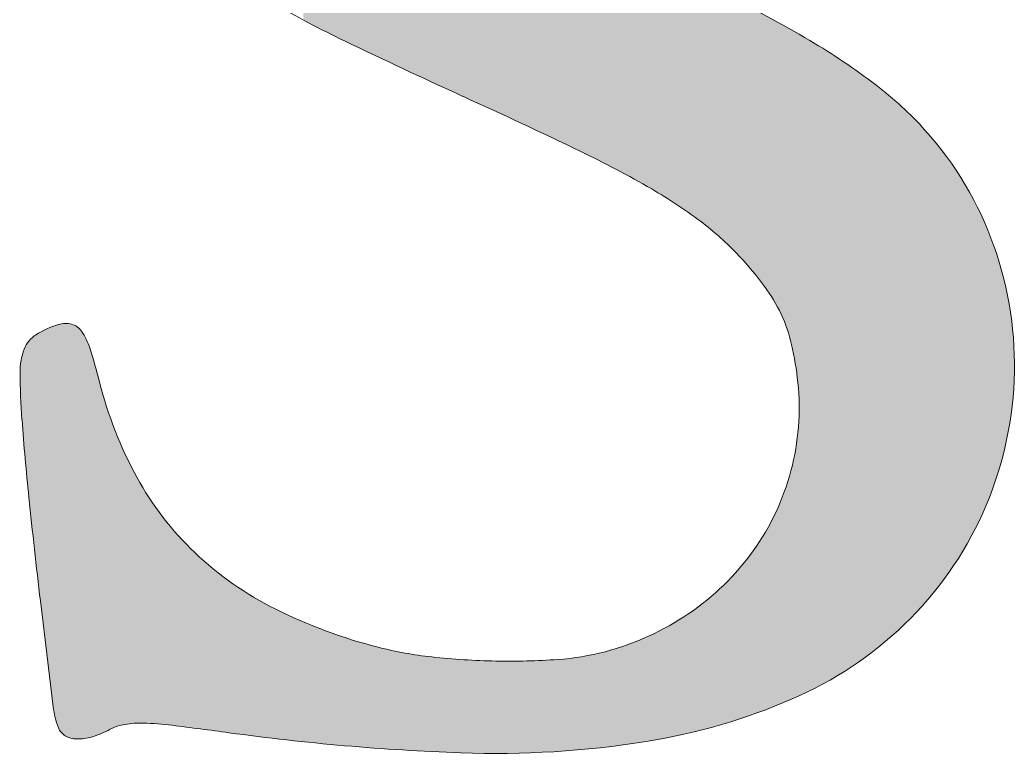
# Model space of a CAD drawing. Extents: x -1067 to 23308, y -6822 to 57810.
# Drawn here: x 405.542 to 408.916, y 93.992 to 96.482 of the extents above; entities that cross this region are included whole.
import ezdxf

# ---------------------------------------------------------------- set-up
doc = ezdxf.new("R2010")
doc.units = 0
doc.layers.get('0').update_dxf_attribs({"lineweight": 13})
doc.layers.add('G-XREF-____-OTLN', color=7, linetype='Continuous', lineweight=13)

# ---------------------------------------------------------------- blocks, each defined once
blk = doc.blocks.new('Blockreferenz-A0UJ2DPOXE')
at = {"layer": 'G-XREF-____-OTLN', "color": 0, "linetype": 'ByBlock', "lineweight": -2, "ltscale": 0.13}
blk.add_line((405.6113, 94.5143), (405.6546, 94.1554), dxfattribs=at)
for centre, major_axis, end_param in [((406.2602, 93.112), (1.9575, 3.3002), 0.087766), ((408.1452, 99.5418), (-1.745, -3.0029), 0.078526), ((416.269, 116.4504), (-9.6278, -20.0392), 0.01992), ((407.004, 94.3661), (1.4371, 1.896), 0.113202), ((407.7214, 95.3126), (0.8859, 0.7965), 0.189929), ((397.8722, 76.1209), (9.5677, 19.9164), 0.019872), ((407.7345, 95.3244), (1.1062, 0.3921), 0.39164), ((405.8837, 92.798), (1.7979, 3.1116), 0.076095), ((406.8614, 94.4901), (0.9854, 1.3103), 0.120887), ((407.2406, 94.9942), (0.7366, 0.689), 0.17395), ((407.7, 95.3122), (1.2093, -0.0509), 0.382704), ((407.086, 94.8497), (0.978, 0.7298), 0.110972), ((407.6365, 95.2604), (0.4837, 0.2248), 0.20599), ((407.6526, 95.2679), (0.5026, 0.1149), 0.21023), ((405.7644, 95.1497), (-0.0915, 0.3011), 0.270061), ((405.6962, 95.3742), (0.0208, 0.0773), 0.557263), ((405.7014, 95.3937), (0.0489, 0.0346), 0.692397), ((405.649, 95.3319), (-0.053, 0.0836), 0.63891), ((405.5831, 95.3099), (0.1955, 0.0612), 0.312697), ((407.0997, 95.1415), (1.077, 0.1126), 0.120691), ((405.757, 95.2904), (-0.2005, 0.077), 0.379006), ((403.6801, 94.714), (2.1314, 0.5412), 0.054821), ((408.2004, 95.3202), (-2.6582, -0.0325), 0.060075), ((407.1455, 95.5939), (-1.334, -0.3387), 0.251859), ((407.3531, 95.168), (0.8003, -0.2126), 0.363762), ((407.6886, 95.3127), (1.1142, -0.5012), 0.380706), ((413.8063, 95.7261), (-8.2573, -0.5979), 0.031831), ((407.3481, 95.1693), (0.6773, -0.4853), 0.362064), ((406.8538, 95.4343), (-0.9158, -0.5009), 0.309859), ((431.6864, 97.5944), (-26.1142, -2.7287), 0.013468), ((407.6973, 95.3088), (0.8396, -0.8744), 0.382934), ((406.9047, 95.4878), (-0.7704, -0.8098), 0.297944), ((407.3241, 95.1864), (0.4828, -0.7149), 0.355112), ((407.1909, 96.062), (-0.7849, -1.5744), 0.212101), ((407.2821, 95.2486), (0.2415, -0.9061), 0.333581), ((407.6493, 95.3587), (0.5084, -1.1763), 0.357136), ((407.077, 95.6166), (-0.322, -1.259), 0.142408), ((407.3056, 95.1604), (0.0584, -0.8444), 0.191366), ((407.2019, 96.769), (-0.265, -2.4444), 0.088362), ((407.2003, 96.6838), (-0.0466, -2.373), 0.088669), ((407.3356, 96.0845), (0.3277, -2.0461), 0.249173), ((405.9513, 94.192), (-0.2967, -0.0366), 0.243718), ((405.9508, 93.7759), (0.0094, 0.3246), 0.192415), ((405.9301, 93.0574), (0.1273, 1.0358), 0.093519), ((405.7223, 94.1041), (-0.05, -0.0192), 0.678885), ((405.6661, 94.4311), (0.12, -0.377), 0.169139), ((405.9254, 93.9295), (-0.0275, 0.1668), 0.313652), ((404.4111, 80.703), (1.8386, 13.365), 0.014376), ((407.3209, 101.8549), (-1.0712, -7.7869), 0.100383), ((405.7363, 94.1284), (-0.0409, -0.0706), 0.495529), ((405.7386, 94.2032), (-0.0047, -0.1564), 0.338085), ((407.1527, 97.2262), (-0.1173, -3.2263), 0.195141)]:
    blk.add_ellipse(centre, major_axis=major_axis, ratio=1, start_param=0, end_param=end_param, dxfattribs=at)
for points in [[(406.5018, 96.4823), (406.5018, 97.3945), (406.514, 96.4757)], [(406.514, 96.4757), (406.5018, 97.3945), (406.514, 97.3757)], [(406.514, 96.4757), (406.514, 97.3757), (406.5194, 96.4727)], [(406.5194, 96.4727), (406.514, 97.3757), (406.5194, 97.3681)], [(406.5194, 96.4727), (406.5194, 97.3681), (406.527, 96.4688)], [(406.527, 96.4688), (406.5194, 97.3681), (406.527, 97.3575)], [(406.527, 96.4688), (406.527, 97.3575), (406.5431, 96.4605)], [(406.5431, 96.4605), (406.527, 97.3575), (406.5431, 97.3366)], [(406.5431, 96.4605), (406.5431, 97.3366), (406.5598, 96.4518)], [(406.5598, 96.4518), (406.5431, 97.3366), (406.5598, 97.3161)], [(406.5598, 96.4518), (406.5598, 97.3161), (406.5771, 96.4429)], [(406.5771, 96.4429), (406.5598, 97.3161), (406.5771, 97.296)], [(406.5771, 96.4429), (406.5771, 97.296), (406.58, 96.4414)], [(406.58, 96.4414), (406.5771, 97.296), (406.58, 97.2928)], [(406.58, 96.4414), (406.58, 97.2928), (406.5949, 96.434)], [(406.5949, 96.434), (406.58, 97.2928), (406.5949, 97.2765)], [(406.5949, 96.434), (406.5949, 97.2765), (406.6132, 96.425)], [(406.6132, 96.425), (406.5949, 97.2765), (406.6132, 97.2574)], [(406.6132, 96.425), (406.6132, 97.2574), (406.6321, 96.4157)], [(406.6321, 96.4157), (406.6132, 97.2574), (406.6321, 97.2388)], [(406.6321, 96.4157), (406.6321, 97.2388), (406.6412, 96.4113)], [(406.6412, 96.4113), (406.6321, 97.2388), (406.6412, 97.2304)], [(406.6412, 96.4113), (406.6412, 97.2304), (406.6512, 96.4065)], [(406.6512, 96.4065), (406.6412, 97.2304), (406.6512, 97.2211)], [(406.6512, 96.4065), (406.6512, 97.2211), (406.671, 96.3971)], [(406.671, 96.3971), (406.6512, 97.2211), (406.671, 97.204)], [(406.671, 96.3971), (406.671, 97.204), (406.6913, 96.3874)], [(406.6913, 96.3874), (406.671, 97.204), (406.6913, 97.1876)], [(406.6913, 96.3874), (406.6913, 97.1876), (406.7122, 96.3775)], [(406.7122, 96.3775), (406.6913, 97.1876), (406.7122, 97.1719)], [(406.7122, 96.3775), (406.7122, 97.1719), (406.7336, 96.3674)], [(406.7336, 96.3674), (406.7122, 97.1719), (406.7336, 97.1569)], [(406.7336, 96.3674), (406.7336, 97.1569), (406.7555, 96.357)], [(406.7555, 96.357), (406.7336, 97.1569), (406.7555, 97.1426)], [(406.7555, 96.357), (406.7555, 97.1426), (406.8236, 96.3247)], [(406.8236, 96.3247), (406.7555, 97.1426), (406.8236, 97.1008)], [(406.8236, 96.3247), (406.8236, 97.1008), (406.8412, 96.3164)], [(406.8412, 96.3164), (406.8236, 97.1008), (406.8412, 97.0905)], [(406.8412, 96.3164), (406.8412, 97.0905), (406.8925, 96.2927)], [(406.8925, 96.2927), (406.8412, 97.0905), (406.8925, 97.0604)], [(406.8925, 96.2927), (406.8925, 97.0604), (406.9622, 96.2604)], [(406.9622, 96.2604), (406.8925, 97.0604), (406.9622, 97.0215)], [(406.9622, 96.2604), (406.9622, 97.0215), (407.0481, 96.2207)], [(407.0481, 96.2207), (406.9622, 97.0215), (407.0481, 96.9756)], [(407.0481, 96.2207), (407.0481, 96.9756), (407.1348, 96.1806)], [(407.1348, 96.1806), (407.0481, 96.9756), (407.1348, 96.9312)], [(407.1348, 96.1806), (407.1348, 96.9312), (407.2224, 96.1402)], [(407.2224, 96.1402), (407.1348, 96.9312), (407.2224, 96.8885)], [(407.2224, 96.1402), (407.2224, 96.8885), (407.2415, 96.1314)], [(407.2415, 96.1314), (407.2224, 96.8885), (407.2415, 96.8796)], [(407.2415, 96.1314), (407.2415, 96.8796), (407.3723, 96.0693)], [(407.3723, 96.0693), (407.2415, 96.8796), (407.3723, 96.8188)], [(407.3723, 96.0693), (407.3723, 96.8188), (407.4398, 96.0373)], [(407.4398, 96.0373), (407.3723, 96.8188), (407.4398, 96.7889)], [(407.4398, 96.0373), (407.4398, 96.7889), (407.5012, 96.0071)], [(407.5012, 96.0071), (407.4398, 96.7889), (407.5012, 96.7618)], [(407.5012, 96.0071), (407.5012, 96.7618), (407.5619, 95.9757)], [(407.5619, 95.9757), (407.5012, 96.7618), (407.5619, 96.7349)], [(407.5619, 95.9757), (407.5619, 96.7349), (407.6221, 95.9432)], [(407.6221, 95.9432), (407.5619, 96.7349), (407.6221, 96.7083)], [(407.6221, 95.9432), (407.6221, 96.7083), (407.6816, 95.9096)], [(407.6816, 95.9096), (407.6221, 96.7083), (407.6816, 96.682)], [(407.6816, 95.9096), (407.6816, 96.682), (407.71, 95.8928)], [(407.71, 95.8928), (407.6816, 96.682), (407.71, 96.6694)], [(407.71, 95.8928), (407.71, 96.6694), (407.7231, 95.8847)], [(407.7231, 95.8847), (407.71, 96.6694), (407.7231, 96.6636)], [(407.7231, 95.8847), (407.7231, 96.6636), (407.7381, 95.8754)], [(407.7381, 95.8754), (407.7231, 96.6636), (407.7381, 96.6566)], [(407.7381, 95.8754), (407.7381, 96.6566), (407.7659, 95.8575)], [(407.7659, 95.8575), (407.7381, 96.6566), (407.7659, 96.6436)], [(407.7659, 95.8575), (407.7659, 96.6436), (407.7932, 95.839)], [(407.7932, 95.839), (407.7659, 96.6436), (407.7932, 96.6308)], [(407.7932, 95.839), (407.7932, 96.6308), (407.8202, 95.8199)], [(407.8202, 95.8199), (407.7932, 96.6308), (407.8202, 96.6182)], [(407.8202, 95.8199), (407.8202, 96.6182), (407.8468, 95.8003)], [(407.8468, 95.8003), (407.8202, 96.6182), (407.8468, 96.6058)], [(407.8468, 95.8003), (407.8468, 96.6058), (407.8699, 95.7824)], [(407.8699, 95.7824), (407.8468, 96.6058), (407.8699, 96.595)], [(407.8699, 95.7824), (407.8699, 96.595), (407.8925, 95.7638)], [(407.8925, 95.7638), (407.8699, 96.595), (407.8925, 96.5844)], [(407.8925, 95.7638), (407.8925, 96.5844), (407.9145, 95.7446)], [(407.9145, 95.7446), (407.8925, 96.5844), (407.9145, 96.5741)], [(407.9145, 95.7446), (407.9145, 96.5741), (407.9208, 95.7388)], [(407.9208, 95.7388), (407.9145, 96.5741), (407.9208, 96.5712)], [(407.9208, 95.7388), (407.9208, 96.5712), (407.936, 95.7248)], [(407.936, 95.7248), (407.9208, 96.5712), (407.936, 96.5637)], [(407.936, 95.7248), (407.936, 96.5637), (407.9569, 95.7043)], [(407.9569, 95.7043), (407.936, 96.5637), (407.9569, 96.5535)], [(407.9569, 95.7043), (407.9569, 96.5535), (407.9772, 95.6832)], [(407.9772, 95.6832), (407.9569, 96.5535), (407.9772, 96.5435)], [(407.9772, 95.6832), (407.9772, 96.5435), (407.9813, 95.6787)], [(407.9813, 95.6787), (407.9772, 96.5435), (407.9813, 96.5415)], [(407.9813, 95.6787), (407.9813, 96.5415), (407.9924, 95.6666)], [(407.9924, 95.6666), (407.9813, 96.5415), (407.9924, 96.5358)], [(407.9924, 95.6666), (407.9924, 96.5358), (408.0074, 95.6497)], [(408.0074, 95.6497), (407.9924, 96.5358), (408.0074, 96.5281)], [(408.0074, 95.6497), (408.0074, 96.5281), (408.022, 95.6325)], [(408.022, 95.6325), (408.0074, 96.5281), (408.022, 96.5206)], [(408.022, 95.6325), (408.022, 96.5206), (408.0363, 95.6151)], [(408.0363, 95.6151), (408.022, 96.5206), (408.0363, 96.5132)], [(408.0363, 95.6151), (408.0363, 96.5132), (408.0412, 95.6089)], [(408.0412, 95.6089), (408.0363, 96.5132), (408.0412, 96.5107)], [(408.0412, 95.6089), (408.0412, 96.5107), (408.0503, 95.5974)], [(408.0503, 95.5974), (408.0412, 96.5107), (408.0503, 96.5059)], [(408.0503, 95.5974), (408.0503, 96.5059), (408.064, 95.5794)], [(408.064, 95.5794), (408.0503, 96.5059), (408.064, 96.4985)], [(408.064, 95.5794), (408.064, 96.4985), (408.0747, 95.5646)], [(408.0747, 95.5646), (408.064, 96.4985), (408.0747, 96.4928)], [(408.0747, 95.5646), (408.0747, 96.4928), (408.0849, 95.5493)], [(408.0849, 95.5493), (408.0747, 96.4928), (408.0849, 96.4874)], [(408.0849, 95.5493), (408.0849, 96.4874), (408.0945, 95.5338)], [(408.0945, 95.5338), (408.0849, 96.4874), (408.0945, 96.4822)], [(408.0945, 95.5338), (408.0945, 96.4822), (408.1006, 95.5232)], [(408.1006, 95.5232), (408.0945, 96.4822), (408.1006, 96.4789)], [(408.1006, 95.5232), (408.1006, 96.4789), (408.1036, 95.5179)], [(408.1036, 95.5179), (408.1006, 96.4789), (408.1036, 96.4773)], [(408.1036, 95.5179), (408.1036, 96.4773), (408.1122, 95.5017)], [(408.1122, 95.5017), (408.1036, 96.4773), (408.1122, 96.4725)], [(408.1122, 95.5017), (408.1122, 96.4725), (408.1202, 95.4852)], [(408.1202, 95.4852), (408.1122, 96.4725), (408.1202, 96.468)], [(408.1202, 95.4852), (408.1202, 96.468), (408.1275, 95.4687)], [(408.1275, 95.4687), (408.1202, 96.468), (408.1275, 96.4639)], [(408.1275, 95.4687), (408.1275, 96.4639), (408.1343, 95.452)], [(408.1343, 95.452), (408.1275, 96.4639), (408.1343, 96.4602)], [(408.1343, 95.452), (408.1343, 96.4602), (408.1404, 95.435)], [(408.1404, 95.435), (408.1343, 96.4602), (408.1404, 96.4567)], [(408.1404, 95.435), (408.1404, 96.4567), (408.146, 95.4178)], [(408.146, 95.4178), (408.1404, 96.4567), (408.146, 96.4536)], [(408.146, 95.4178), (408.146, 96.4536), (408.1509, 95.4004)], [(408.1509, 95.4004), (408.146, 96.4536), (408.1509, 96.4509)], [(408.1509, 95.4004), (408.1509, 96.4509), (408.1553, 95.3829)], [(408.1553, 95.3829), (408.1509, 96.4509), (408.1553, 96.4485)], [(408.1553, 95.3829), (408.1553, 96.4485), (408.1594, 95.3638)], [(408.1594, 95.3638), (408.1553, 96.4485), (408.1594, 96.4461)], [(408.1594, 95.3638), (408.1594, 96.4461), (408.1599, 95.3616)], [(408.1599, 95.3616), (408.1594, 96.4461), (408.1599, 96.4459)], [(408.1599, 95.3616), (408.1599, 96.4459), (408.1641, 95.3402)], [(408.1641, 95.3402), (408.1599, 96.4459), (408.1641, 96.4434)], [(408.1641, 95.3402), (408.1641, 96.4434), (408.1679, 95.3188)], [(408.1679, 95.3188), (408.1641, 96.4434), (408.1679, 96.4412)], [(408.1679, 95.3188), (408.1679, 96.4412), (408.1712, 95.2973)], [(408.1712, 95.2973), (408.1679, 96.4412), (408.1712, 96.4393)], [(408.1712, 95.2973), (408.1712, 96.4393), (408.1742, 95.2757)], [(408.1742, 95.2757), (408.1712, 96.4393), (408.1742, 96.4376)], [(408.1742, 95.2757), (408.1742, 96.4376), (408.1766, 95.254)], [(408.1766, 95.254), (408.1742, 96.4376), (408.1766, 96.4361)], [(408.1766, 95.254), (408.1766, 96.4361), (408.1803, 95.204)], [(408.1803, 95.204), (408.1766, 96.4361), (408.1803, 96.434)], [(408.1803, 95.204), (408.1803, 96.434), (408.181, 95.1538)], [(408.181, 95.1538), (408.1803, 96.434), (408.181, 96.4336)], [(408.181, 94.1933), (408.181, 96.4336), (408.2177, 94.2105)], [(408.2177, 94.2105), (408.181, 96.4336), (408.2177, 96.4123)], [(408.2177, 94.2105), (408.2177, 96.4123), (408.2268, 94.2147)], [(408.2268, 94.2147), (408.2177, 96.4123), (408.2268, 96.4067)], [(408.2268, 94.2147), (408.2268, 96.4067), (408.256, 94.2306)], [(408.256, 94.2306), (408.2268, 96.4067), (408.256, 96.389)], [(408.256, 94.2306), (408.256, 96.389), (408.2939, 94.2511)], [(408.2939, 94.2511), (408.256, 96.389), (408.2939, 96.3651)], [(408.2939, 94.2511), (408.2939, 96.3651), (408.294, 94.2512)], [(408.294, 94.2512), (408.2939, 96.3651), (408.294, 96.365)], [(408.294, 94.2512), (408.294, 96.365), (408.3315, 94.2745)], [(408.3315, 94.2745), (408.294, 96.365), (408.3315, 96.3403)], [(408.3315, 94.2745), (408.3315, 96.3403), (408.3586, 94.2914)], [(408.3586, 94.2914), (408.3315, 96.3403), (408.3586, 96.3217)], [(408.3586, 94.2914), (408.3586, 96.3217), (408.3685, 94.2984)], [(408.3685, 94.2984), (408.3586, 96.3217), (408.3685, 96.3149)], [(408.3685, 94.2984), (408.3685, 96.3149), (408.405, 94.3243)], [(408.405, 94.3243), (408.3685, 96.3149), (408.405, 96.2889)], [(408.405, 94.3243), (408.405, 96.2889), (408.4208, 94.3355)], [(408.4208, 94.3355), (408.405, 96.2889), (408.4208, 96.2771)], [(408.4208, 94.3355), (408.4208, 96.2771), (408.441, 94.3517)], [(408.441, 94.3517), (408.4208, 96.2771), (408.441, 96.2621)], [(408.441, 94.3517), (408.441, 96.2621), (408.4707, 94.3755)], [(408.4707, 94.3755), (408.441, 96.2621), (408.4707, 96.2388)], [(408.4707, 94.3755), (408.4707, 96.2388), (408.4803, 94.3832)], [(408.4803, 94.3832), (408.4707, 96.2388), (408.4803, 96.2308)], [(408.4803, 94.3832), (408.4803, 96.2308), (408.4997, 94.4007)], [(408.4997, 94.4007), (408.4803, 96.2308), (408.4997, 96.2147)], [(408.4997, 94.4007), (408.4997, 96.2147), (408.5278, 94.4262)], [(408.5278, 94.4262), (408.4997, 96.2147), (408.5278, 96.1896)], [(408.5278, 94.4262), (408.5278, 96.1896), (408.5369, 94.4344)], [(408.5369, 94.4344), (408.5278, 96.1896), (408.5369, 96.1809)], [(408.5369, 94.4344), (408.5369, 96.1809), (408.5552, 94.4531)], [(408.5552, 94.4531), (408.5369, 96.1809), (408.5552, 96.1636)], [(408.5552, 94.4531), (408.5552, 96.1636), (408.5817, 94.4802)], [(408.5817, 94.4802), (408.5552, 96.1636), (408.5817, 96.1368)], [(408.5817, 94.4802), (408.5817, 96.1368), (408.591, 94.4897)], [(408.591, 94.4897), (408.5817, 96.1368), (408.591, 96.1268)], [(408.591, 94.4897), (408.591, 96.1268), (408.6073, 94.5088)], [(408.6073, 94.5088), (408.591, 96.1268), (408.6073, 96.1092)], [(408.6073, 94.5088), (408.6073, 96.1092), (408.6414, 94.5484)], [(408.6414, 94.5484), (408.6073, 96.1092), (408.6414, 96.0687)], [(408.6414, 94.5484), (408.6414, 96.0687), (408.6567, 94.5686)], [(408.6567, 94.5686), (408.6414, 96.0687), (408.6567, 96.0506)], [(408.6567, 94.5686), (408.6567, 96.0506), (408.6879, 94.6101)], [(408.6879, 94.6101), (408.6567, 96.0506), (408.6879, 96.008)], [(408.6879, 94.6101), (408.6879, 96.008), (408.7021, 94.6316)], [(408.7021, 94.6316), (408.6879, 96.008), (408.7021, 95.9889)], [(408.7021, 94.6316), (408.7021, 95.9889), (408.7305, 94.6748)], [(408.7305, 94.6748), (408.7021, 95.9889), (408.7305, 95.9444)], [(408.7305, 94.6748), (408.7305, 95.9444), (408.7433, 94.6973)], [(408.7433, 94.6973), (408.7305, 95.9444), (408.7433, 95.9243)], [(408.7433, 94.6973), (408.7433, 95.9243), (408.7688, 94.7419)], [(408.7688, 94.7419), (408.7433, 95.9243), (408.7688, 95.8781)], [(408.7688, 94.7419), (408.7688, 95.8781), (408.7803, 94.7654)], [(408.7803, 94.7654), (408.7688, 95.8781), (408.7803, 95.8573)], [(408.7803, 94.7654), (408.7803, 95.8573), (408.8028, 94.8114)], [(408.8028, 94.8114), (408.7803, 95.8573), (408.8028, 95.8093)], [(408.8028, 94.8114), (408.8028, 95.8093), (408.8128, 94.8358)], [(408.8128, 94.8358), (408.8028, 95.8093), (408.8128, 95.7879)], [(408.8128, 94.8358), (408.8128, 95.7879), (408.8323, 94.8831)], [(408.8323, 94.8831), (408.8128, 95.7879), (408.8323, 95.7381)], [(408.8323, 94.8831), (408.8323, 95.7381), (408.8408, 94.9079)], [(408.8408, 94.9079), (408.8323, 95.7381), (408.8408, 95.7166)], [(408.8408, 94.9079), (408.8408, 95.7166), (408.8573, 94.9565)], [(408.8573, 94.9565), (408.8408, 95.7166), (408.8573, 95.6649)], [(408.8573, 94.9565), (408.8573, 95.6649), (408.8642, 94.9822)], [(408.8642, 94.9822), (408.8573, 95.6649), (408.8642, 95.6431)], [(408.8642, 94.9822), (408.8642, 95.6431), (408.8775, 95.0313)], [(408.8775, 95.0313), (408.8642, 95.6431), (408.8775, 95.59)], [(408.8775, 95.0313), (408.8775, 95.59), (408.883, 95.0581)], [(408.883, 95.0581), (408.8775, 95.59), (408.883, 95.5682)], [(408.883, 95.0581), (408.883, 95.5682), (408.8929, 95.1073)], [(408.8929, 95.1073), (408.883, 95.5682), (408.8929, 95.5136)], [(408.8929, 95.1073), (408.8929, 95.5136), (408.8969, 95.1356)], [(408.8969, 95.1356), (408.8929, 95.5136), (408.8969, 95.4922)], [(408.8969, 95.1356), (408.8969, 95.4922), (408.9035, 95.184)], [(408.9035, 95.184), (408.8969, 95.4922), (408.9035, 95.4356)], [(405.6595, 94.1275), (405.6586, 95.4461), (405.6595, 95.4464)], [(405.6613, 94.1196), (405.6595, 95.4464), (405.6613, 95.447)], [(405.6595, 94.1275), (405.6595, 95.4464), (405.6613, 94.1196)], [(405.6645, 94.1079), (405.6613, 95.447), (405.6645, 95.448)], [(405.6613, 94.1196), (405.6613, 95.447), (405.6645, 94.1079)], [(405.6681, 94.0963), (405.6645, 95.448), (405.6681, 95.4492)], [(405.6645, 94.1079), (405.6645, 95.448), (405.6681, 94.0963)], [(405.6722, 94.0849), (405.6681, 95.4492), (405.6722, 95.4506)], [(405.6681, 94.0963), (405.6681, 95.4492), (405.6722, 94.0849)], [(405.6729, 94.0834), (405.6722, 95.4506), (405.6729, 95.4508)], [(405.6722, 94.0849), (405.6722, 95.4506), (405.6729, 94.0834)], [(405.6747, 94.0794), (405.6729, 95.4508), (405.6747, 95.4513)], [(405.6729, 94.0834), (405.6729, 95.4508), (405.6747, 94.0794)], [(405.6778, 94.0742), (405.6747, 95.4513), (405.6778, 95.4521)], [(405.6747, 94.0794), (405.6747, 95.4513), (405.6778, 94.0742)], [(405.6801, 94.0711), (405.6778, 95.4521), (405.6801, 95.4526)], [(405.6778, 94.0742), (405.6778, 95.4521), (405.6801, 94.0711)], [(405.6815, 94.0694), (405.6801, 95.4526), (405.6815, 95.4529)], [(405.6801, 94.0711), (405.6801, 95.4526), (405.6815, 94.0694)], [(405.6857, 94.065), (405.6815, 95.4529), (405.6857, 95.4535)], [(405.6815, 94.0694), (405.6815, 95.4529), (405.6857, 94.065)], [(405.6875, 94.0635), (405.6857, 95.4535), (405.6875, 95.4538)], [(405.6857, 94.065), (405.6857, 95.4535), (405.6875, 94.0635)], [(405.6903, 94.0611), (405.6875, 95.4538), (405.6903, 95.454)], [(405.6875, 94.0635), (405.6875, 95.4538), (405.6903, 94.0611)], [(405.6949, 94.0581), (405.6903, 95.454), (405.6949, 95.4543)], [(405.6903, 94.0611), (405.6903, 95.454), (405.6949, 94.0581)], [(405.6949, 94.0581), (405.6949, 95.4543), (405.6954, 94.0578)], [(405.6954, 94.0578), (405.6949, 95.4543), (405.6954, 95.4542)], [(405.6954, 94.0578), (405.6954, 95.4542), (405.7014, 94.0546)], [(405.7014, 94.0546), (405.6954, 95.4542), (405.7014, 95.4541)], [(405.7014, 94.0546), (405.7014, 95.4541), (405.7023, 94.0542)], [(405.7023, 94.0542), (405.7014, 95.4541), (405.7023, 95.454)], [(405.7023, 94.0542), (405.7023, 95.454), (405.7076, 94.052)], [(405.7076, 94.052), (405.7023, 95.454), (405.7076, 95.4534)], [(405.7076, 94.052), (405.7076, 95.4534), (405.7097, 94.0513)], [(405.7097, 94.0513), (405.7076, 95.4534), (405.7097, 95.4531)], [(405.7097, 94.0513), (405.7097, 95.4531), (405.714, 94.0499)], [(405.714, 94.0499), (405.7097, 95.4531), (405.714, 95.4522)], [(405.714, 94.0499), (405.714, 95.4522), (405.717, 94.0491)], [(405.717, 94.0491), (405.714, 95.4522), (405.717, 95.4515)], [(405.717, 94.0491), (405.717, 95.4515), (405.7205, 94.0483)], [(405.7205, 94.0483), (405.717, 95.4515), (405.7205, 95.4504)], [(405.7205, 94.0483), (405.7205, 95.4504), (405.7235, 94.0478)], [(405.7235, 94.0478), (405.7205, 95.4504), (405.7235, 95.4494)], [(405.7235, 94.0478), (405.7235, 95.4494), (405.7272, 94.0473)], [(405.7272, 94.0473), (405.7235, 95.4494), (405.7272, 95.4477)], [(405.7272, 94.0473), (405.7272, 95.4477), (405.7298, 94.0471)], [(405.7298, 94.0471), (405.7272, 95.4477), (405.7298, 95.4465)], [(405.7298, 94.0471), (405.7298, 95.4465), (405.7339, 94.0468)], [(405.7339, 94.0468), (405.7298, 95.4465), (405.7339, 95.4439)], [(405.5959, 94.6484), (405.5912, 95.4121), (405.5959, 95.4155)], [(405.6081, 94.5427), (405.5959, 95.4155), (405.6081, 95.4228)], [(405.5959, 94.6484), (405.5959, 95.4155), (405.6081, 94.5427)], [(405.6113, 94.5143), (405.6081, 95.4228), (405.6113, 95.4246)], [(405.6081, 94.5427), (405.6081, 95.4228), (405.6113, 94.5143)], [(405.6205, 94.4374), (405.6113, 95.4246), (405.6205, 95.4296)], [(405.6113, 94.5143), (405.6113, 95.4246), (405.6205, 94.4374)], [(405.6328, 94.3348), (405.6205, 95.4296), (405.6328, 95.4355)], [(405.6205, 94.4374), (405.6205, 95.4296), (405.6328, 94.3348)], [(405.6332, 94.3308), (405.6328, 95.4355), (405.6332, 95.4358)], [(405.6328, 94.3348), (405.6328, 95.4355), (405.6332, 94.3308)], [(405.6462, 94.2243), (405.6332, 95.4358), (405.6462, 95.4414)], [(405.6332, 94.3308), (405.6332, 95.4358), (405.6462, 94.2243)], [(405.6546, 94.1554), (405.6462, 95.4414), (405.6546, 95.4446)], [(405.6462, 94.2243), (405.6462, 95.4414), (405.6546, 94.1554)], [(405.6564, 94.1434), (405.6546, 95.4446), (405.6564, 95.4452)], [(405.6546, 94.1554), (405.6546, 95.4446), (405.6564, 94.1434)], [(405.6586, 94.1315), (405.6564, 95.4452), (405.6586, 95.4461)], [(405.6564, 94.1434), (405.6564, 95.4452), (405.6586, 94.1315)], [(405.6586, 94.1315), (405.6586, 95.4461), (405.6595, 94.1275)], [(405.7339, 94.0468), (405.7339, 95.4439), (405.7357, 94.0468)], [(405.7357, 94.0468), (405.7339, 95.4439), (405.7357, 95.4428)], [(405.7357, 94.0468), (405.7357, 95.4428), (405.7411, 94.0468)], [(405.7411, 94.0468), (405.7357, 95.4428), (405.7411, 95.4386)], [(405.7411, 94.0468), (405.7411, 95.4386), (405.7427, 94.0468)], [(405.7427, 94.0468), (405.7411, 95.4386), (405.7427, 95.437)], [(405.7427, 94.0468), (405.7427, 95.437), (405.746, 94.0469)], [(405.746, 94.0469), (405.7427, 95.437), (405.746, 95.4337)], [(405.746, 94.0469), (405.746, 95.4337), (405.7503, 94.0472)], [(405.7503, 94.0472), (405.746, 95.4337), (405.7503, 95.4283)], [(405.7503, 94.0472), (405.7503, 95.4283), (405.7515, 94.0472)], [(405.7515, 94.0472), (405.7503, 95.4283), (405.7515, 95.4265)], [(405.7515, 94.0472), (405.7515, 95.4265), (405.7563, 94.0478)], [(405.7563, 94.0478), (405.7515, 95.4265), (405.7563, 95.4194)], [(405.7563, 94.0478), (405.7563, 95.4194), (405.7603, 94.0482)], [(405.7603, 94.0482), (405.7563, 95.4194), (405.7603, 95.4127)], [(405.7603, 94.0482), (405.7603, 95.4127), (405.7617, 94.0485)], [(405.7617, 94.0485), (405.7603, 95.4127), (405.7617, 95.4103)], [(408.9035, 95.184), (408.9035, 95.4356), (408.9059, 95.2159)], [(408.9059, 95.2159), (408.9035, 95.4356), (408.9059, 95.4156)], [(408.9059, 95.2159), (408.9059, 95.4156), (408.9093, 95.2613)], [(408.9093, 95.2613), (408.9059, 95.4156), (408.9093, 95.3531)], [(405.5661, 94.9289), (405.5608, 95.377), (405.5661, 95.3861)], [(405.5722, 94.8657), (405.5661, 95.3861), (405.5722, 95.3944)], [(405.5661, 94.9289), (405.5661, 95.3861), (405.5722, 94.8657)], [(405.5724, 94.8644), (405.5722, 95.3944), (405.5724, 95.3946)], [(405.5722, 94.8657), (405.5722, 95.3944), (405.5724, 94.8644)], [(405.5795, 94.7985), (405.5724, 95.3946), (405.5795, 95.4024)], [(405.5724, 94.8644), (405.5724, 95.3946), (405.5795, 94.7985)], [(405.5873, 94.7254), (405.5795, 95.4024), (405.5873, 95.4094)], [(405.5795, 94.7985), (405.5795, 95.4024), (405.5873, 94.7254)], [(405.5912, 94.6899), (405.5873, 95.4094), (405.5912, 95.4121)], [(405.5873, 94.7254), (405.5873, 95.4094), (405.5912, 94.6899)], [(405.5912, 94.6899), (405.5912, 95.4121), (405.5959, 94.6484)], [(405.7617, 94.0485), (405.7617, 95.4103), (405.7667, 94.0493)], [(405.7667, 94.0493), (405.7617, 95.4103), (405.7667, 95.4008)], [(405.7667, 94.0493), (405.7667, 95.4008), (405.769, 94.0497)], [(405.769, 94.0497), (405.7667, 95.4008), (405.769, 95.396)], [(405.769, 94.0497), (405.769, 95.396), (405.7712, 94.0502)], [(405.7712, 94.0502), (405.769, 95.396), (405.7712, 95.3911)], [(405.7712, 94.0502), (405.7712, 95.3911), (405.7752, 94.0511)], [(405.7752, 94.0511), (405.7712, 95.3911), (405.7752, 95.3812)], [(405.7752, 94.0511), (405.7752, 95.3812), (405.7776, 94.0516)], [(405.7776, 94.0516), (405.7752, 95.3812), (405.7776, 95.3743)], [(405.5521, 95.0901), (405.549, 95.3436), (405.5521, 95.3546)], [(405.5565, 95.0346), (405.5521, 95.3546), (405.5565, 95.3674)], [(405.5521, 95.0901), (405.5521, 95.3546), (405.5565, 95.0346)], [(405.5596, 94.9969), (405.5565, 95.3674), (405.5596, 95.3742)], [(405.5565, 95.0346), (405.5565, 95.3674), (405.5596, 94.9969)], [(405.5608, 94.9838), (405.5596, 95.3742), (405.5608, 95.377)], [(405.5596, 94.9969), (405.5596, 95.3742), (405.5608, 94.9838)], [(405.5608, 94.9838), (405.5608, 95.377), (405.5661, 94.9289)], [(405.7776, 94.0516), (405.7776, 95.3743), (405.7786, 94.0519)], [(405.7786, 94.0519), (405.7776, 95.3743), (405.7786, 95.3711)], [(405.7786, 94.0519), (405.7786, 95.3711), (405.786, 94.0541)], [(405.786, 94.0541), (405.7786, 95.3711), (405.786, 95.3467)], [(405.786, 94.0541), (405.786, 95.3467), (405.7903, 94.0555)], [(405.7903, 94.0555), (405.786, 95.3467), (405.7903, 95.3327)], [(408.9093, 95.2613), (408.9093, 95.3531), (408.91, 95.3385)], [(405.5434, 95.2345), (405.5425, 95.3013), (405.5434, 95.3124)], [(405.5436, 95.2298), (405.5434, 95.3124), (405.5436, 95.3148)], [(405.5434, 95.2345), (405.5434, 95.3124), (405.5436, 95.2298)], [(405.5456, 95.1832), (405.5436, 95.3148), (405.5456, 95.3282)], [(405.5436, 95.2298), (405.5436, 95.3148), (405.5456, 95.1832)], [(405.5457, 95.1813), (405.5456, 95.3282), (405.5457, 95.3286)], [(405.5456, 95.1832), (405.5456, 95.3282), (405.5457, 95.1813)], [(405.5484, 95.1375), (405.5457, 95.3286), (405.5484, 95.3415)], [(405.5457, 95.1813), (405.5457, 95.3286), (405.5484, 95.1375)], [(405.549, 95.1282), (405.5484, 95.3415), (405.549, 95.3436)], [(405.5484, 95.1375), (405.5484, 95.3415), (405.549, 95.1282)], [(405.549, 95.1282), (405.549, 95.3436), (405.5521, 95.0901)], [(405.7903, 94.0555), (405.7903, 95.3327), (405.7966, 94.0576)], [(405.7966, 94.0576), (405.7903, 95.3327), (405.7966, 95.3104)], [(405.5425, 95.2759), (405.5423, 95.2877), (405.5425, 95.3013)], [(405.5425, 95.2759), (405.5425, 95.3013), (405.5434, 95.2345)], [(405.7966, 94.0576), (405.7966, 95.3104), (405.8012, 94.0593)], [(405.8012, 94.0593), (405.7966, 95.3104), (405.8012, 95.294)], [(405.8012, 94.0593), (405.8012, 95.294), (405.8071, 94.0614)], [(405.8071, 94.0614), (405.8012, 95.294), (405.8071, 95.2718)], [(405.8071, 94.0614), (405.8071, 95.2718), (405.8115, 94.0632)], [(405.8115, 94.0632), (405.8071, 95.2718), (405.8115, 95.2552)], [(405.8115, 94.0632), (405.8115, 95.2552), (405.8175, 94.0656)], [(405.8175, 94.0656), (405.8115, 95.2552), (405.8175, 95.2336)], [(405.8175, 94.0656), (405.8175, 95.2336), (405.8269, 94.0696)], [(405.8269, 94.0696), (405.8175, 95.2336), (405.8269, 95.1995)], [(405.8269, 94.0696), (405.8269, 95.1995), (405.8277, 94.07)], [(405.8277, 94.07), (405.8269, 95.1995), (405.8277, 95.1969)], [(405.8277, 94.07), (405.8277, 95.1969), (405.8378, 94.0747)], [(405.8378, 94.0747), (405.8277, 95.1969), (405.8378, 95.1655)], [(405.8378, 94.0747), (405.8378, 95.1655), (405.8446, 94.0781)], [(405.8446, 94.0781), (405.8378, 95.1655), (405.8446, 95.1445)], [(405.8446, 94.0781), (405.8446, 95.1445), (405.8478, 94.0797)], [(405.8478, 94.0797), (405.8446, 95.1445), (405.8478, 95.1358)], [(408.181, 94.1933), (408.1786, 95.1037), (408.181, 95.1538)], [(405.8478, 94.0797), (405.8478, 95.1358), (405.8557, 94.0835)], [(405.8557, 94.0835), (405.8478, 95.1358), (405.8557, 95.1143)], [(405.8557, 94.0835), (405.8557, 95.1143), (405.8639, 94.0869)], [(405.8639, 94.0869), (405.8557, 95.1143), (405.8639, 95.0922)], [(405.8639, 94.0869), (405.8639, 95.0922), (405.8646, 94.0872)], [(405.8646, 94.0872), (405.8639, 95.0922), (405.8646, 95.0903)], [(405.8646, 94.0872), (405.8646, 95.0903), (405.8722, 94.0899)], [(405.8722, 94.0899), (405.8646, 95.0903), (405.8722, 95.0721)], [(408.1786, 94.1922), (408.1732, 95.0537), (408.1786, 95.1037)], [(408.1786, 94.1922), (408.1786, 95.1037), (408.181, 94.1933)], [(405.8722, 94.0899), (405.8722, 95.0721), (405.8806, 94.0925)], [(405.8806, 94.0925), (405.8722, 95.0721), (405.8806, 95.0519)], [(405.8806, 94.0925), (405.8806, 95.0519), (405.8868, 94.094)], [(405.8868, 94.094), (405.8806, 95.0519), (405.8868, 95.037)], [(408.1732, 94.1897), (408.1648, 95.0043), (408.1732, 95.0537)], [(408.1732, 94.1897), (408.1732, 95.0537), (408.1786, 94.1922)], [(405.8868, 94.094), (405.8868, 95.037), (405.8892, 94.0946)], [(405.8892, 94.0946), (405.8868, 95.037), (405.8892, 95.0319)], [(405.8892, 94.0946), (405.8892, 95.0319), (405.8979, 94.0963)], [(405.8979, 94.0963), (405.8892, 95.0319), (405.8979, 95.0134)], [(405.8979, 94.0963), (405.8979, 95.0134), (405.9082, 94.0978)], [(405.9082, 94.0978), (405.8979, 95.0134), (405.9082, 94.9914)], [(405.9082, 94.0978), (405.9082, 94.9914), (405.9113, 94.0982)], [(405.9113, 94.0982), (405.9082, 94.9914), (405.9113, 94.9847)], [(405.9113, 94.0982), (405.9113, 94.9847), (405.9185, 94.099)], [(405.9185, 94.099), (405.9113, 94.9847), (405.9185, 94.9708)], [(408.1578, 94.1824), (408.1534, 94.9554), (408.1578, 94.9741)], [(408.1648, 94.1857), (408.1578, 94.9741), (408.1648, 95.0043)], [(408.1578, 94.1824), (408.1578, 94.9741), (408.1648, 94.1857)], [(408.1648, 94.1857), (408.1648, 95.0043), (408.1732, 94.1897)], [(405.9185, 94.099), (405.9185, 94.9708), (405.9289, 94.0999)], [(405.9289, 94.0999), (405.9185, 94.9708), (405.9289, 94.9508)], [(405.9289, 94.0999), (405.9289, 94.9508), (405.938, 94.1003)], [(405.938, 94.1003), (405.9289, 94.9508), (405.938, 94.9334)], [(408.1534, 94.1806), (408.139, 94.9072), (408.1534, 94.9554)], [(408.1534, 94.1806), (408.1534, 94.9554), (408.1578, 94.1824)], [(405.938, 94.1003), (405.938, 94.9334), (405.9393, 94.1004)], [(405.9393, 94.1004), (405.938, 94.9334), (405.9393, 94.9311)], [(405.9393, 94.1004), (405.9393, 94.9311), (405.9497, 94.1006)], [(405.9497, 94.1006), (405.9393, 94.9311), (405.9497, 94.9132)], [(405.9497, 94.1006), (405.9497, 94.9132), (405.9601, 94.1005)], [(405.9601, 94.1005), (405.9497, 94.9132), (405.9601, 94.8953)], [(408.139, 94.1748), (408.1218, 94.86), (408.139, 94.9072)], [(408.139, 94.1748), (408.139, 94.9072), (408.1534, 94.1806)], [(405.9601, 94.1005), (405.9601, 94.8953), (405.9651, 94.1003)], [(405.9651, 94.1003), (405.9601, 94.8953), (405.9651, 94.8868)], [(405.9651, 94.1003), (405.9651, 94.8868), (405.9796, 94.0997)], [(405.9796, 94.0997), (405.9651, 94.8868), (405.9796, 94.8645)], [(405.9796, 94.0997), (405.9796, 94.8645), (405.9945, 94.0989)], [(405.9945, 94.0989), (405.9796, 94.8645), (405.9945, 94.8417)], [(405.9945, 94.0989), (405.9945, 94.8417), (405.9991, 94.0986)], [(405.9991, 94.0986), (405.9945, 94.8417), (405.9991, 94.8353)], [(408.1218, 94.1677), (408.1017, 94.8139), (408.1218, 94.86)], [(408.1218, 94.1677), (408.1218, 94.86), (408.139, 94.1748)], [(405.9991, 94.0986), (405.9991, 94.8353), (406.0186, 94.0972)], [(406.0186, 94.0972), (405.9991, 94.8353), (406.0186, 94.8086)], [(406.0186, 94.0972), (406.0186, 94.8086), (406.0262, 94.0964)], [(406.0262, 94.0964), (406.0186, 94.8086), (406.0262, 94.7981)], [(408.1017, 94.1596), (408.0789, 94.7691), (408.1017, 94.8139)], [(408.1017, 94.1596), (408.1017, 94.8139), (408.1218, 94.1677)], [(406.0262, 94.0964), (406.0262, 94.7981), (406.038, 94.0953)], [(406.038, 94.0953), (406.0262, 94.7981), (406.038, 94.7836)], [(406.038, 94.0953), (406.038, 94.7836), (406.0574, 94.0931)], [(406.0574, 94.0931), (406.038, 94.7836), (406.0574, 94.7597)], [(406.0574, 94.0931), (406.0574, 94.7597), (406.0602, 94.0928)], [(406.0602, 94.0928), (406.0574, 94.7597), (406.0602, 94.7562)], [(406.0602, 94.0928), (406.0602, 94.7562), (406.0963, 94.0882)], [(406.0963, 94.0882), (406.0602, 94.7562), (406.0963, 94.7162)], [(408.0781, 94.1499), (408.0534, 94.7257), (408.0781, 94.7677)], [(408.0789, 94.1503), (408.0781, 94.7677), (408.0789, 94.7691)], [(408.0781, 94.1499), (408.0781, 94.7677), (408.0789, 94.1503)], [(408.0789, 94.1503), (408.0789, 94.7691), (408.1017, 94.1596)], [(406.0963, 94.0882), (406.0963, 94.7162), (406.1343, 94.0834)], [(406.1343, 94.0834), (406.0963, 94.7162), (406.1343, 94.678)], [(408.0534, 94.141), (408.0254, 94.684), (408.0534, 94.7257)], [(408.0534, 94.141), (408.0534, 94.7257), (408.0781, 94.1499)], [(406.1343, 94.0834), (406.1343, 94.678), (406.1536, 94.0809)], [(406.1536, 94.0809), (406.1343, 94.678), (406.1536, 94.6606)], [(408.0254, 94.131), (407.9971, 94.6469), (408.0254, 94.684)], [(408.0254, 94.131), (408.0254, 94.684), (408.0534, 94.141)], [(406.1536, 94.0809), (406.1536, 94.6606), (406.1755, 94.078)], [(406.1755, 94.078), (406.1536, 94.6606), (406.1755, 94.6408)], [(406.1755, 94.078), (406.1755, 94.6408), (406.2184, 94.0723)], [(406.2184, 94.0723), (406.1755, 94.6408), (406.2184, 94.6056)], [(407.9945, 94.1199), (407.9612, 94.6047), (407.9945, 94.6434)], [(407.9971, 94.1208), (407.9945, 94.6434), (407.9971, 94.6469)], [(407.9945, 94.1199), (407.9945, 94.6434), (407.9971, 94.1208)], [(407.9971, 94.1208), (407.9971, 94.6469), (408.0254, 94.131)], [(406.2184, 94.0723), (406.2184, 94.6056), (406.2497, 94.0681)], [(406.2497, 94.0681), (406.2184, 94.6056), (406.2497, 94.5825)], [(407.9612, 94.1095), (407.9256, 94.568), (407.9612, 94.6047)], [(407.9612, 94.1095), (407.9612, 94.6047), (407.9945, 94.1199)], [(406.2497, 94.0681), (406.2497, 94.5825), (406.2631, 94.0663)], [(406.2631, 94.0663), (406.2497, 94.5825), (406.2631, 94.5726)], [(406.2631, 94.0663), (406.2631, 94.5726), (406.3093, 94.0604)], [(406.3093, 94.0604), (406.2631, 94.5726), (406.3093, 94.5419)], [(406.3093, 94.0604), (406.3093, 94.5419), (406.357, 94.0542)], [(406.357, 94.0542), (406.3093, 94.5419), (406.357, 94.5135)], [(407.915, 94.095), (407.888, 94.5335), (407.915, 94.5583)], [(407.9256, 94.0983), (407.915, 94.5583), (407.9256, 94.568)], [(407.915, 94.095), (407.915, 94.5583), (407.9256, 94.0983)], [(407.9256, 94.0983), (407.9256, 94.568), (407.9612, 94.1095)], [(406.357, 94.0542), (406.357, 94.5135), (406.3802, 94.0512)], [(406.3802, 94.0512), (406.357, 94.5135), (406.3802, 94.5013)], [(407.888, 94.0877), (407.8484, 94.5013), (407.888, 94.5335)], [(407.888, 94.0877), (407.888, 94.5335), (407.915, 94.095)], [(406.3802, 94.0512), (406.3802, 94.5013), (406.406, 94.0483)], [(406.406, 94.0483), (406.3802, 94.5013), (406.406, 94.4876)], [(406.406, 94.0483), (406.406, 94.4876), (406.4621, 94.042)], [(406.4621, 94.042), (406.406, 94.4876), (406.4621, 94.4608)], [(407.807, 94.067), (407.763, 94.4436), (407.807, 94.4715)], [(407.8319, 94.0727), (407.807, 94.4715), (407.8319, 94.4895)], [(407.807, 94.067), (407.807, 94.4715), (407.8319, 94.0727)], [(407.8484, 94.0771), (407.8319, 94.4895), (407.8484, 94.5013)], [(407.8319, 94.0727), (407.8319, 94.4895), (407.8484, 94.0771)], [(407.8484, 94.0771), (407.8484, 94.5013), (407.888, 94.0877)], [(406.4621, 94.042), (406.4621, 94.4608), (406.5108, 94.0366)], [(406.5108, 94.0366), (406.4621, 94.4608), (406.5108, 94.4397)], [(406.5108, 94.0366), (406.5108, 94.4397), (406.5192, 94.0358)], [(406.5192, 94.0358), (406.5108, 94.4397), (406.5192, 94.436)], [(406.5192, 94.0358), (406.5192, 94.436), (406.5771, 94.0303)], [(406.5771, 94.0303), (406.5192, 94.436), (406.5771, 94.4133)], [(407.748, 94.0538), (407.7175, 94.4181), (407.748, 94.4352)], [(407.763, 94.0572), (407.748, 94.4352), (407.763, 94.4436)], [(407.748, 94.0538), (407.748, 94.4352), (407.763, 94.0572)], [(407.763, 94.0572), (407.763, 94.4436), (407.807, 94.067)], [(406.5771, 94.0303), (406.5771, 94.4133), (406.6357, 94.0247)], [(406.6357, 94.0247), (406.5771, 94.4133), (406.6357, 94.3926)], [(407.7175, 94.0482), (407.6707, 94.3952), (407.7175, 94.4181)], [(407.7175, 94.0482), (407.7175, 94.4181), (407.748, 94.0538)], [(406.6357, 94.0247), (406.6357, 94.3926), (406.6417, 94.0241)], [(406.6417, 94.0241), (406.6357, 94.3926), (406.6417, 94.3908)], [(406.6417, 94.0241), (406.6417, 94.3908), (406.6951, 94.02)], [(406.6951, 94.02), (406.6417, 94.3908), (406.6951, 94.3741)], [(406.6951, 94.02), (406.6951, 94.3741), (406.755, 94.0153)], [(406.755, 94.0153), (406.6951, 94.3741), (406.755, 94.3576)], [(407.6226, 94.0326), (407.5736, 94.3573), (407.6226, 94.3749)], [(407.6633, 94.0384), (407.6226, 94.3749), (407.6633, 94.3921)], [(407.6226, 94.0326), (407.6226, 94.3749), (407.6633, 94.0384)], [(407.6707, 94.0397), (407.6633, 94.3921), (407.6707, 94.3952)], [(407.6633, 94.0384), (407.6633, 94.3921), (407.6707, 94.0397)], [(407.6707, 94.0397), (407.6707, 94.3952), (407.7175, 94.0482)], [(406.755, 94.0153), (406.755, 94.3576), (406.7729, 94.0139)], [(406.7729, 94.0139), (406.755, 94.3576), (406.7729, 94.3533)], [(406.7729, 94.0139), (406.7729, 94.3533), (406.785, 94.0131)], [(406.785, 94.0131), (406.7729, 94.3533), (406.785, 94.3503)], [(406.785, 94.0131), (406.785, 94.3503), (406.8151, 94.0113)], [(406.8151, 94.0113), (406.785, 94.3503), (406.8151, 94.3437)], [(406.8151, 94.0113), (406.8151, 94.3437), (406.8454, 94.0094)], [(406.8454, 94.0094), (406.8151, 94.3437), (406.8454, 94.3379)], [(406.8454, 94.0094), (406.8454, 94.3379), (406.8758, 94.0075)], [(406.8758, 94.0075), (406.8454, 94.3379), (406.8758, 94.3327)], [(407.4974, 94.0166), (407.471, 94.3303), (407.4974, 94.336)], [(407.5236, 94.0195), (407.4974, 94.336), (407.5236, 94.3425)], [(407.4974, 94.0166), (407.4974, 94.336), (407.5236, 94.0195)], [(407.5594, 94.0235), (407.5236, 94.3425), (407.5594, 94.3531)], [(407.5236, 94.0195), (407.5236, 94.3425), (407.5594, 94.0235)], [(407.5736, 94.0255), (407.5594, 94.3531), (407.5736, 94.3573)], [(407.5594, 94.0235), (407.5594, 94.3531), (407.5736, 94.0255)], [(407.5736, 94.0255), (407.5736, 94.3573), (407.6226, 94.0326)], [(406.8758, 94.0075), (406.8758, 94.3327), (406.9041, 94.0058)], [(406.9041, 94.0058), (406.8758, 94.3327), (406.9041, 94.3287)], [(406.9041, 94.0058), (406.9041, 94.3287), (406.9064, 94.0057)], [(406.9064, 94.0057), (406.9041, 94.3287), (406.9064, 94.3283)], [(406.9064, 94.0057), (406.9064, 94.3283), (406.937, 94.0043)], [(406.937, 94.0043), (406.9064, 94.3283), (406.937, 94.3246)], [(406.937, 94.0043), (406.937, 94.3246), (406.9802, 94.0024)], [(406.9802, 94.0024), (406.937, 94.3246), (406.9802, 94.3203)], [(406.9802, 94.0024), (406.9802, 94.3203), (407.0235, 94.0004)], [(407.0235, 94.0004), (406.9802, 94.3203), (407.0235, 94.3168)], [(407.0235, 94.0004), (407.0235, 94.3168), (407.0355, 93.9999)], [(407.0355, 93.9999), (407.0235, 94.3168), (407.0355, 94.316)], [(407.0355, 93.9999), (407.0355, 94.316), (407.0669, 93.9993)], [(407.0669, 93.9993), (407.0355, 94.316), (407.0669, 94.314)], [(407.0669, 93.9993), (407.0669, 94.314), (407.1103, 93.9984)], [(407.1103, 93.9984), (407.0669, 94.314), (407.1103, 94.312)], [(407.1103, 93.9984), (407.1103, 94.312), (407.1405, 93.9978)], [(407.1405, 93.9978), (407.1103, 94.312), (407.1405, 94.3112)], [(407.1405, 93.9978), (407.1405, 94.3112), (407.1537, 93.998)], [(407.1537, 93.998), (407.1405, 94.3112), (407.1537, 94.3108)], [(407.1537, 93.998), (407.1537, 94.3108), (407.1958, 93.9985)], [(407.1958, 93.9985), (407.1537, 94.3108), (407.1958, 94.3103)], [(407.2379, 93.999), (407.1958, 94.3103), (407.2379, 94.3106)], [(407.1958, 93.9985), (407.1958, 94.3103), (407.2379, 93.999)], [(407.2454, 93.9991), (407.2379, 94.3106), (407.2454, 94.3108)], [(407.2379, 93.999), (407.2379, 94.3106), (407.2454, 93.9991)], [(407.28, 94.0007), (407.2454, 94.3108), (407.28, 94.3117)], [(407.2454, 93.9991), (407.2454, 94.3108), (407.28, 94.0007)], [(407.322, 94.0026), (407.28, 94.3117), (407.322, 94.3135)], [(407.28, 94.0007), (407.28, 94.3117), (407.322, 94.0026)], [(407.3503, 94.0038), (407.322, 94.3135), (407.3503, 94.3152)], [(407.322, 94.0026), (407.322, 94.3135), (407.3503, 94.0038)], [(407.364, 94.0049), (407.3503, 94.3152), (407.364, 94.316)], [(407.3503, 94.0038), (407.3503, 94.3152), (407.364, 94.0049)], [(407.3909, 94.007), (407.364, 94.316), (407.3909, 94.3183)], [(407.364, 94.0049), (407.364, 94.316), (407.3909, 94.007)], [(407.4177, 94.0091), (407.3909, 94.3183), (407.4177, 94.3214)], [(407.3909, 94.007), (407.3909, 94.3183), (407.4177, 94.0091)], [(407.4444, 94.0111), (407.4177, 94.3214), (407.4444, 94.3254)], [(407.4177, 94.0091), (407.4177, 94.3214), (407.4444, 94.0111)], [(407.455, 94.012), (407.4444, 94.3254), (407.455, 94.3274)], [(407.4444, 94.0111), (407.4444, 94.3254), (407.455, 94.012)], [(407.471, 94.0137), (407.455, 94.3274), (407.471, 94.3303)], [(407.455, 94.012), (407.455, 94.3274), (407.471, 94.0137)], [(407.471, 94.0137), (407.471, 94.3303), (407.4974, 94.0166)]]:
    blk.add_solid(points, dxfattribs=at)

msp = doc.modelspace()

# ---------------------------------------------------------------- block references
at = {"ltscale": 0.13}
msp.add_blockref('Blockreferenz-A0UJ2DPOXE', (0, 0), dxfattribs=at)

doc.saveas('drawing.dxf')
